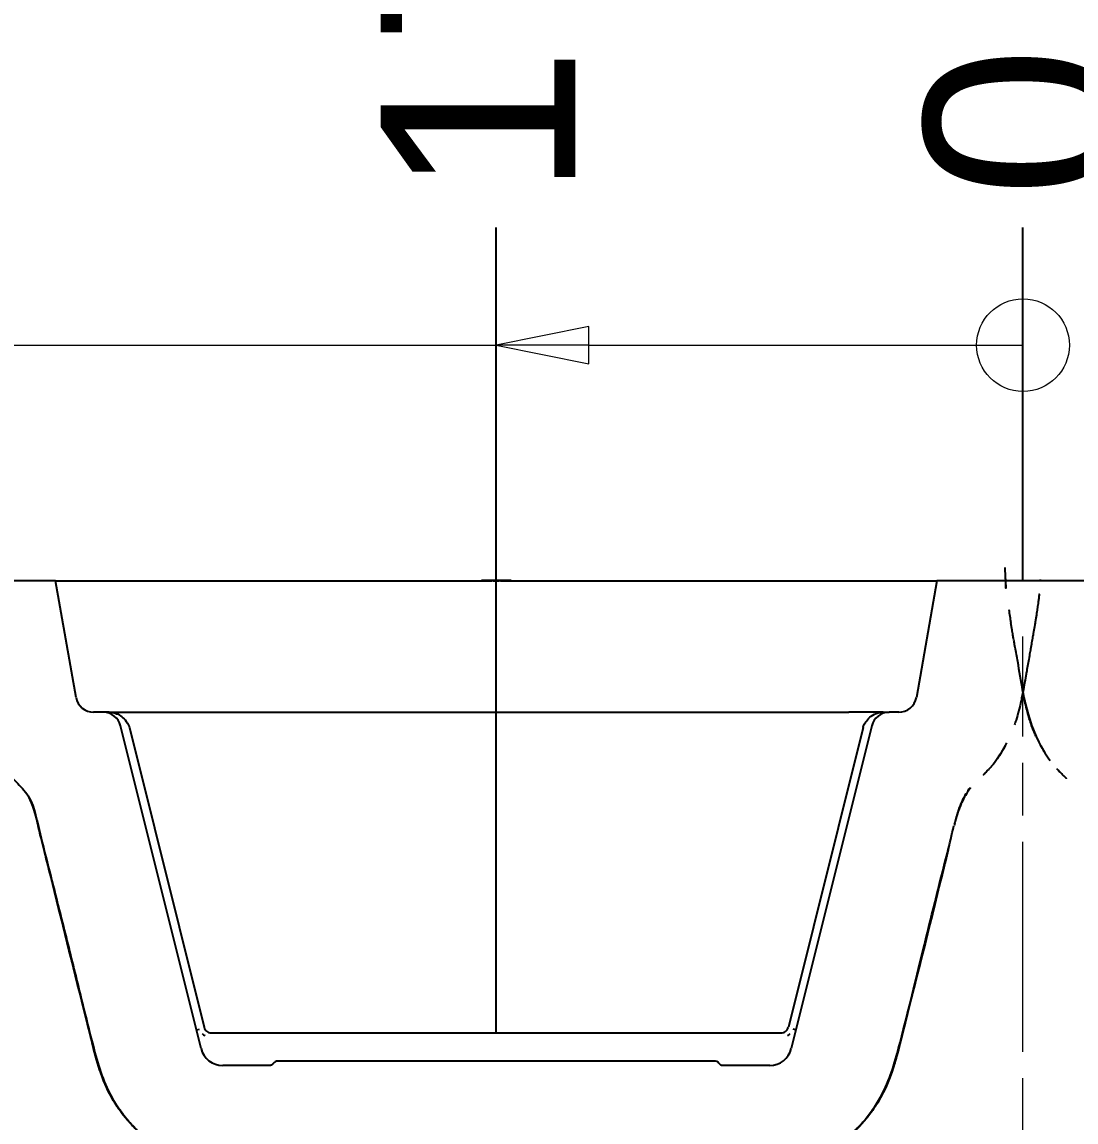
# Model space of a CAD drawing. Header units: millimetres. Extents: x 0 to 1486, y 0 to 1051.
# Drawn here: x 611.41 to 646.92, y 521.09 to 558.15 of the extents above; entities that cross this region are included whole.
import ezdxf

# ---------------------------------------------------------------- set-up
doc = ezdxf.new("R2010")
doc.units = ezdxf.units.MM
doc.header["$LTSCALE"] = 1.25
doc.linetypes.add('CHAIN', pattern=[0.3543, 0.2362, -0.0295, 0.0591, -0.0295])
for name, color, linetype, lineweight, true_color in [('Bemaßungen(DIN)', 7, 'Continuous', 5, 0x262659), ('Mittellinie(DIN)', 7, 'CHAIN', 15, 0x262659), ('Schraffur', 7, 'Continuous', 9, 0x1e1e47), ('Sichtbare Kanten(DIN)', 7, 'Continuous', 25, 0x262659)]:
    doc.layers.add(name, color=color, linetype=linetype, lineweight=lineweight, true_color=true_color)
doc.styles.add('Aktuell-DINGroßer Text', font='arial.ttf')
doc.dimstyles.new('STANDARD-DIN', dxfattribs={"dimscale": 1.25, "dimtxt": 5.25, "dimasz": 2.5, "dimexe": 3.175, "dimexo": 0, "dimgap": 0.8, "dimtad": 1, "dimrnd": 1e-08, "dimtxsty": 'Aktuell-DINGroßer Text', "dimcen": 0.09, "dimdle": 10, "dimclrd": 256, "dimclre": 256, "dimclrt": 256, "dimazin": 2, "dimtfac": 0.666667, "dimtmove": 0, "dimatfit": 3, "dimfxl": 1, "dimtolj": 1, "dimlwd": 25, "dimlwe": 25, "dimarcsym": 0})

# ---------------------------------------------------------------- blocks, each defined once
blk = doc.blocks.new('*D116')
at = {"layer": 'Bemaßungen(DIN)', "color": 250, "linetype": 'Continuous', "lineweight": 25, "true_color": 0x3f3f3f, "transparency": 16777216}
blk.add_line((645.138, 539.324), (645.138, 551.23), dxfattribs=at)
at = {"layer": 'Defpoints', "color": 0, "linetype": 'Continuous', "transparency": 16777216}
for p in [(645.138, 551.23), (645.138, 539.324), (645.138, 539.324)]:
    blk.add_point(p, dxfattribs=at)
at = {"layer": 'Bemaßungen(DIN)', "color": 179, "linetype": 'Continuous', "lineweight": 25, "true_color": 0x262659, "transparency": 16777216, "insert": (645.138, 552.23), "char_height": 6.5625, "attachment_point": 4, "rotation": 90, "style": 'Aktuell-DINGroßer Text'}
blk.add_mtext('\\A1;0', dxfattribs=at)
blk = doc.blocks.new('*D117')
at = {"layer": 'Bemaßungen(DIN)', "color": 250, "linetype": 'Continuous', "lineweight": 25, "true_color": 0x3f3f3f, "transparency": 16777216}
blk.add_line((627.388, 524.094), (627.388, 551.23), dxfattribs=at)
at = {"layer": 'Defpoints', "color": 0, "linetype": 'Continuous', "transparency": 16777216}
for p in [(627.388, 551.23), (645.138, 539.324), (627.388, 524.094)]:
    blk.add_point(p, dxfattribs=at)
at = {"layer": 'Bemaßungen(DIN)', "color": 179, "linetype": 'Continuous', "lineweight": 25, "true_color": 0x262659, "transparency": 16777216, "insert": (627.388, 552.23), "char_height": 6.5625, "attachment_point": 4, "rotation": 90, "style": 'Aktuell-DINGroßer Text'}
blk.add_mtext('\\A1;17,75', dxfattribs=at)
blk = doc.blocks.new('*D118')
at = {"layer": 'Bemaßungen(DIN)', "color": 250, "linetype": 'Continuous', "lineweight": 25, "true_color": 0x3f3f3f, "transparency": 16777216}
blk.add_line((593.888, 524.094), (593.888, 551.23), dxfattribs=at)
at = {"layer": 'Defpoints', "color": 0, "linetype": 'Continuous', "transparency": 16777216}
for p in [(593.888, 551.23), (645.138, 539.324), (593.888, 524.094)]:
    blk.add_point(p, dxfattribs=at)
at = {"layer": 'Bemaßungen(DIN)', "color": 179, "linetype": 'Continuous', "lineweight": 25, "true_color": 0x262659, "transparency": 16777216, "insert": (593.888, 552.23), "char_height": 6.5625, "attachment_point": 4, "rotation": 90, "style": 'Aktuell-DINGroßer Text'}
blk.add_mtext('\\A1;51,25', dxfattribs=at)
blk = doc.blocks.new('*D119')
at = {"layer": 'Bemaßungen(DIN)', "color": 250, "linetype": 'Continuous', "lineweight": 25, "true_color": 0x3f3f3f, "transparency": 16777216}
blk.add_line((560.388, 524.094), (560.388, 551.23), dxfattribs=at)
at = {"layer": 'Defpoints', "color": 0, "linetype": 'Continuous', "transparency": 16777216}
for p in [(560.388, 551.23), (645.138, 539.324), (560.388, 524.094)]:
    blk.add_point(p, dxfattribs=at)
at = {"layer": 'Bemaßungen(DIN)', "color": 179, "linetype": 'Continuous', "lineweight": 25, "true_color": 0x262659, "transparency": 16777216, "insert": (560.388, 552.23), "char_height": 6.5625, "attachment_point": 4, "rotation": 90, "style": 'Aktuell-DINGroßer Text'}
blk.add_mtext('\\A1;84,75', dxfattribs=at)
blk = doc.blocks.new('*D120')
at = {"layer": 'Bemaßungen(DIN)', "color": 250, "linetype": 'Continuous', "lineweight": 25, "true_color": 0x3f3f3f, "transparency": 16777216}
blk.add_line((526.888, 524.094), (526.888, 551.23), dxfattribs=at)
at = {"layer": 'Defpoints', "color": 0, "linetype": 'Continuous', "transparency": 16777216}
for p in [(526.888, 551.23), (645.138, 539.324), (526.888, 524.094)]:
    blk.add_point(p, dxfattribs=at)
at = {"layer": 'Bemaßungen(DIN)', "color": 179, "linetype": 'Continuous', "lineweight": 25, "true_color": 0x262659, "transparency": 16777216, "insert": (526.888, 552.23), "char_height": 6.5625, "attachment_point": 4, "rotation": 90, "style": 'Aktuell-DINGroßer Text'}
blk.add_mtext('\\A1;118,25', dxfattribs=at)
blk = doc.blocks.new('*D121')
at = {"layer": 'Bemaßungen(DIN)', "color": 250, "linetype": 'Continuous', "lineweight": 25, "true_color": 0x3f3f3f, "transparency": 16777216}
blk.add_line((491.388, 524.094), (491.388, 551.23), dxfattribs=at)
at = {"layer": 'Defpoints', "color": 0, "linetype": 'Continuous', "transparency": 16777216}
for p in [(491.388, 551.23), (645.138, 539.324), (491.388, 524.094)]:
    blk.add_point(p, dxfattribs=at)
at = {"layer": 'Bemaßungen(DIN)', "color": 179, "linetype": 'Continuous', "lineweight": 25, "true_color": 0x262659, "transparency": 16777216, "insert": (491.388, 552.23), "char_height": 6.5625, "attachment_point": 4, "rotation": 90, "style": 'Aktuell-DINGroßer Text'}
blk.add_mtext('\\A1;153,75', dxfattribs=at)
blk = doc.blocks.new('*D122')
at = {"layer": 'Bemaßungen(DIN)', "color": 250, "linetype": 'Continuous', "lineweight": 25, "true_color": 0x3f3f3f, "transparency": 16777216}
blk.add_line((457.888, 524.094), (457.888, 551.23), dxfattribs=at)
at = {"layer": 'Defpoints', "color": 0, "linetype": 'Continuous', "transparency": 16777216}
for p in [(457.888, 551.23), (645.138, 539.324), (457.888, 524.094)]:
    blk.add_point(p, dxfattribs=at)
at = {"layer": 'Bemaßungen(DIN)', "color": 179, "linetype": 'Continuous', "lineweight": 25, "true_color": 0x262659, "transparency": 16777216, "insert": (457.888, 552.23), "char_height": 6.5625, "attachment_point": 4, "rotation": 90, "style": 'Aktuell-DINGroßer Text'}
blk.add_mtext('\\A1;187,25', dxfattribs=at)
blk = doc.blocks.new('*D123')
at = {"layer": 'Bemaßungen(DIN)', "color": 250, "linetype": 'Continuous', "lineweight": 25, "true_color": 0x3f3f3f, "transparency": 16777216}
blk.add_line((424.388, 524.094), (424.388, 551.23), dxfattribs=at)
at = {"layer": 'Defpoints', "color": 0, "linetype": 'Continuous', "transparency": 16777216}
for p in [(424.388, 551.23), (645.138, 539.324), (424.388, 524.094)]:
    blk.add_point(p, dxfattribs=at)
at = {"layer": 'Bemaßungen(DIN)', "color": 179, "linetype": 'Continuous', "lineweight": 25, "true_color": 0x262659, "transparency": 16777216, "insert": (424.388, 552.23), "char_height": 6.5625, "attachment_point": 4, "rotation": 90, "style": 'Aktuell-DINGroßer Text'}
blk.add_mtext('\\A1;220,75', dxfattribs=at)
blk = doc.blocks.new('*D124')
at = {"layer": 'Bemaßungen(DIN)', "color": 250, "linetype": 'Continuous', "lineweight": 25, "true_color": 0x3f3f3f, "transparency": 16777216}
blk.add_line((390.888, 524.094), (390.888, 551.23), dxfattribs=at)
at = {"layer": 'Defpoints', "color": 0, "linetype": 'Continuous', "transparency": 16777216}
for p in [(390.888, 551.23), (645.138, 539.324), (390.888, 524.094)]:
    blk.add_point(p, dxfattribs=at)
at = {"layer": 'Bemaßungen(DIN)', "color": 179, "linetype": 'Continuous', "lineweight": 25, "true_color": 0x262659, "transparency": 16777216, "insert": (390.888, 552.23), "char_height": 6.5625, "attachment_point": 4, "rotation": 90, "style": 'Aktuell-DINGroßer Text'}
blk.add_mtext('\\A1;254,25', dxfattribs=at)
blk = doc.blocks.new('*D125')
at = {"layer": 'Bemaßungen(DIN)', "color": 250, "linetype": 'Continuous', "lineweight": 25, "true_color": 0x3f3f3f, "transparency": 16777216}
blk.add_line((355.388, 523.144), (355.388, 551.23), dxfattribs=at)
at = {"layer": 'Defpoints', "color": 0, "linetype": 'Continuous', "transparency": 16777216}
for p in [(355.388, 551.23), (645.138, 539.324), (355.388, 523.144)]:
    blk.add_point(p, dxfattribs=at)
at = {"layer": 'Bemaßungen(DIN)', "color": 179, "linetype": 'Continuous', "lineweight": 25, "true_color": 0x262659, "transparency": 16777216, "insert": (355.388, 552.23), "char_height": 6.5625, "attachment_point": 4, "rotation": 90, "style": 'Aktuell-DINGroßer Text'}
blk.add_mtext('\\A1;289,75', dxfattribs=at)
blk = doc.blocks.new('*D126')
at = {"layer": 'Bemaßungen(DIN)', "color": 250, "linetype": 'Continuous', "lineweight": 25, "true_color": 0x3f3f3f, "transparency": 16777216}
blk.add_line((321.888, 524.094), (321.888, 551.23), dxfattribs=at)
at = {"layer": 'Defpoints', "color": 0, "linetype": 'Continuous', "transparency": 16777216}
for p in [(321.888, 551.23), (645.138, 539.324), (321.888, 524.094)]:
    blk.add_point(p, dxfattribs=at)
at = {"layer": 'Bemaßungen(DIN)', "color": 179, "linetype": 'Continuous', "lineweight": 25, "true_color": 0x262659, "transparency": 16777216, "insert": (321.888, 552.23), "char_height": 6.5625, "attachment_point": 4, "rotation": 90, "style": 'Aktuell-DINGroßer Text'}
blk.add_mtext('\\A1;323,25', dxfattribs=at)
blk = doc.blocks.new('*D127')
at = {"layer": 'Bemaßungen(DIN)', "color": 250, "linetype": 'Continuous', "lineweight": 25, "true_color": 0x3f3f3f, "transparency": 16777216}
blk.add_line((288.388, 524.094), (288.388, 551.23), dxfattribs=at)
at = {"layer": 'Defpoints', "color": 0, "linetype": 'Continuous', "transparency": 16777216}
for p in [(288.388, 551.23), (645.138, 539.324), (288.388, 524.094)]:
    blk.add_point(p, dxfattribs=at)
at = {"layer": 'Bemaßungen(DIN)', "color": 179, "linetype": 'Continuous', "lineweight": 25, "true_color": 0x262659, "transparency": 16777216, "insert": (288.388, 552.23), "char_height": 6.5625, "attachment_point": 4, "rotation": 90, "style": 'Aktuell-DINGroßer Text'}
blk.add_mtext('\\A1;356,75', dxfattribs=at)
blk = doc.blocks.new('*D128')
at = {"layer": 'Bemaßungen(DIN)', "color": 250, "linetype": 'Continuous', "lineweight": 25, "true_color": 0x3f3f3f, "transparency": 16777216}
blk.add_line((254.888, 524.094), (254.888, 551.23), dxfattribs=at)
at = {"layer": 'Defpoints', "color": 0, "linetype": 'Continuous', "transparency": 16777216}
for p in [(254.888, 551.23), (645.138, 539.324), (254.888, 524.094)]:
    blk.add_point(p, dxfattribs=at)
at = {"layer": 'Bemaßungen(DIN)', "color": 179, "linetype": 'Continuous', "lineweight": 25, "true_color": 0x262659, "transparency": 16777216, "insert": (254.888, 552.23), "char_height": 6.5625, "attachment_point": 4, "rotation": 90, "style": 'Aktuell-DINGroßer Text'}
blk.add_mtext('\\A1;390,25', dxfattribs=at)
blk = doc.blocks.new('2DTransSymbol3')
at = {"layer": 'Bemaßungen(DIN)'}
for p, q in [((504.411, 438.309), (501.911, 437.809)), ((504.411, 437.309), (504.411, 438.309)), ((477.611, 437.809), (501.911, 437.809)), ((504.411, 437.809), (501.911, 437.809)), ((501.911, 437.809), (504.411, 437.309)), ((504.411, 437.809), (513.611, 437.809)), ((513.611, 437.809), (516.111, 437.809))]:
    blk.add_line(p, q, dxfattribs=at)
at = {"layer": 'Bemaßungen(DIN)', "flags": 128}
blk.add_lwpolyline([(504.411, 438.309), (501.911, 437.809), (504.411, 437.309), (504.411, 438.309)], dxfattribs=at)
at = {"layer": 'Bemaßungen(DIN)'}
blk.add_circle((516.111, 437.809), 1.25, dxfattribs=at)
blk.add_solid([(504.411, 438.309), (501.911, 437.809), (504.411, 437.309), (504.411, 438.309)], dxfattribs=at)
blk = doc.blocks.new('*D132')
at = {"layer": 'Bemaßungen(DIN)', "color": 250, "linetype": 'Continuous', "lineweight": 25, "true_color": 0x3f3f3f, "transparency": 16777216}
for p, q in [((577.138, 539.324), (577.138, 593.293)), ((713.138, 539.324), (713.138, 593.293)), ((580.263, 589.324), (710.013, 589.324))]:
    blk.add_line(p, q, dxfattribs=at)
at = {"layer": 'Bemaßungen(DIN)', "color": 250, "linetype": 'Continuous', "true_color": 0x3f3f3f, "transparency": 16777216}
for points in [[(580.263, 589.845), (580.263, 588.803), (577.138, 589.324)], [(710.013, 589.845), (710.013, 588.803), (713.138, 589.324)]]:
    blk.add_solid(points, dxfattribs=at)
at = {"layer": 'Defpoints', "color": 0, "linetype": 'Continuous', "transparency": 16777216}
for p in [(713.138, 589.324), (577.138, 539.324), (713.138, 539.324)]:
    blk.add_point(p, dxfattribs=at)
at = {"layer": 'Bemaßungen(DIN)', "color": 179, "linetype": 'Continuous', "lineweight": 25, "true_color": 0x262659, "transparency": 16777216, "insert": (638.2, 597.03), "char_height": 6.5625, "attachment_point": 1, "style": 'Aktuell-DINGroßer Text'}
blk.add_mtext('\\A1;136', dxfattribs=at)

msp = doc.modelspace()

# ---------------------------------------------------------------- hatches: boundary and pattern name
at = {"layer": 'Schraffur'}
h = msp.add_hatch(dxfattribs=at)
h.set_pattern_fill('ANSI31', color=256, scale=31.75, style=0)
h.set_pattern_definition([(45, (0, 0), (-2.80633, 2.80633), [])])
h.paths.add_polyline_path([(627.288, 539.329), (627.288, 539.324), (627.488, 539.324), (627.488, 539.329)])

# ---------------------------------------------------------------- linework, layer by layer
at = {"layer": 'Mittellinie(DIN)', "ltscale": 23.990969}
msp.add_line((645.138, 502.199), (645.138, 537.449), dxfattribs=at)
at = {"layer": 'Sichtbare Kanten(DIN)'}
for p, q in [((612.538, 539.324), (608.738, 539.324)), ((612.538, 539.324), (613.326, 539.324)), ((613.232, 535.39), (612.538, 539.324)), ((613.326, 539.324), (627.238, 539.324)), ((627.888, 539.334), (626.888, 539.334)), ((626.888, 539.324), (626.888, 539.334)), ((627.238, 539.329), (627.288, 539.329)), ((627.238, 539.324), (627.238, 539.329)), ((627.288, 539.324), (627.238, 539.324)), ((627.288, 539.329), (627.288, 539.324)), ((627.488, 539.329), (627.288, 539.329)), ((627.288, 539.324), (627.488, 539.324)), ((627.488, 539.329), (627.538, 539.329)), ((627.488, 539.324), (627.488, 539.329)), ((627.538, 539.324), (627.488, 539.324)), ((627.538, 539.324), (627.538, 539.329)), ((627.538, 539.324), (641.45, 539.324)), ((627.888, 539.324), (627.888, 539.334)), ((641.45, 539.324), (642.238, 539.324)), ((642.238, 539.324), (641.545, 535.39)), ((648.038, 539.324), (642.238, 539.324)), ((645.084, 535.324), (645.192, 535.324)), ((614.151, 534.894), (613.823, 534.894)), ((614.348, 534.894), (614.151, 534.894)), ((614.348, 534.894), (615.509, 534.894)), ((614.348, 534.894), (614.348, 534.894)), ((615.509, 534.894), (639.267, 534.894)), ((640.429, 534.894), (639.267, 534.894)), ((640.429, 534.894), (640.428, 534.894)), ((640.429, 534.894), (640.626, 534.894)), ((640.954, 534.894), (640.626, 534.894)), ((617.445, 523.562), (614.733, 534.439)), ((615.028, 534.379), (617.545, 524.283)), ((639.749, 534.379), (637.232, 524.283)), ((640.044, 534.439), (637.332, 523.562)), ((617.287, 524.194), (617.387, 524.219)), ((617.787, 524.094), (636.989, 524.094)), ((637.489, 524.194), (637.389, 524.219)), ((619.768, 522.994), (618.172, 522.994)), ((634.741, 523.144), (620.036, 523.144)), ((636.604, 522.994), (635.009, 522.994))]:
    msp.add_line(p, q, dxfattribs=at)
for centre, radius, start, end in [((613.823, 535.494), 0.6, 190, 270), ((640.954, 535.494), 0.6, 270, 350), ((614.151, 534.294), 0.6, 14, 90), ((640.626, 534.294), 0.6, 90, 166), ((618.172, 523.744), 0.75, 194, 270), ((636.604, 523.744), 0.75, 270, 346)]:
    msp.add_arc(centre, radius, start, end, dxfattribs=at)
for centre, major_axis, start_param, end_param in [((617.577, 524.226), (-0.103, 0.228), 1.992369, 2.529584), ((637.199, 524.226), (0.103, 0.228), 3.753602, 4.290815)]:
    msp.add_ellipse(centre, major_axis=major_axis, ratio=0.641959, start_param=start_param, end_param=end_param, dxfattribs=at)
for points, knots in [([(644.553, 539.324), (644.541, 539.436), (644.546, 539.329), (644.562, 539.078), (644.575, 538.934), (644.551, 539.433), (644.548, 539.504), (644.544, 539.61), (644.542, 539.648), (644.54, 539.706), (644.539, 539.725), (644.538, 539.75), (644.538, 539.755), (644.538, 539.762), (644.538, 539.764), (644.538, 539.768), (644.538, 539.769), (644.538, 539.771), (644.538, 539.771), (644.538, 539.772), (644.538, 539.772), (644.538, 539.773), (644.538, 539.773), (644.538, 539.773), (644.538, 539.773), (644.538, 539.773)], [11.2546466, 11.2546466, 11.2546466, 11.2546466, 11.3461543, 11.3461543, 11.4711467, 11.4711467, 11.4960779, 11.4960779, 11.5078942, 11.5078942, 11.5137223, 11.5137223, 11.5151743, 11.5151743, 11.5159004, 11.5159004, 11.5162634, 11.5162634, 11.5164449, 11.5164449, 11.5164902, 11.5164902, 11.5165129, 11.5165129, 11.5165243, 11.5165243, 11.5165243, 11.5165243]), ([(645.722, 539.37), (645.722, 539.37), (645.722, 539.37), (645.722, 539.369), (645.722, 539.368), (645.722, 539.366), (645.721, 539.364), (645.721, 539.359), (645.721, 539.356), (645.72, 539.346), (645.72, 539.339), (645.72, 539.33), (645.719, 539.327), (645.719, 539.324)], [0, 0, 0, 0, 0.00006756, 0.00006756, 0.000337804, 0.000337804, 0.00087831, 0.00087831, 0.001959497, 0.001959497, 0.004123614, 0.004123614, 0.005011453, 0.005011453, 0.005011453, 0.005011453]), ([(645.683, 538.877), (645.683, 538.877), (645.683, 538.877), (645.683, 538.877), (645.683, 538.877), (645.683, 538.875), (645.683, 538.874), (645.68, 538.852), (645.678, 538.831), (645.673, 538.783), (645.67, 538.756), (645.662, 538.685), (645.656, 538.64), (645.643, 538.535), (645.635, 538.47), (645.622, 538.381), (645.618, 538.354), (645.609, 538.293), (645.604, 538.259), (645.592, 538.185), (645.586, 538.144), (645.576, 538.086), (645.573, 538.066), (645.567, 538.028), (645.564, 538.01), (645.558, 537.977), (645.556, 537.962), (645.55, 537.925), (645.547, 537.909), (645.538, 537.859), (645.537, 537.849), (645.534, 537.832), (645.533, 537.828), (645.531, 537.817), (645.529, 537.806), (645.522, 537.766), (645.521, 537.756), (645.517, 537.737), (645.516, 537.73), (645.514, 537.714), (645.512, 537.705), (645.51, 537.691), (645.509, 537.686), (645.506, 537.672), (645.505, 537.662), (645.499, 537.632), (645.496, 537.614), (645.482, 537.529), (645.473, 537.478), (645.453, 537.362), (645.442, 537.299), (645.419, 537.168), (645.407, 537.101), (645.384, 536.97), (645.374, 536.913), (645.35, 536.775), (645.336, 536.694), (645.294, 536.457), (645.269, 536.313), (645.23, 536.086), (645.214, 535.998), (645.2, 535.917)], [0, 0, 0, 0, 0.0000459, 0.0000459, 0.0002295, 0.0002295, 0.0007412, 0.0007412, 0.0116585, 0.0116585, 0.0262134, 0.0262134, 0.0499714, 0.0499714, 0.0734858, 0.0734858, 0.0847439, 0.0847439, 0.096642, 0.096642, 0.1086238, 0.1086238, 0.1145438, 0.1145438, 0.1204911, 0.1204911, 0.1264353, 0.1264353, 0.1380213, 0.1380213, 0.1733815, 0.1733815, 0.1968841, 0.1968841, 0.2209531, 0.2209531, 0.2268965, 0.2268965, 0.2298599, 0.2298599, 0.2328523, 0.2328523, 0.2343287, 0.2343287, 0.2373071, 0.2373071, 0.2436815, 0.2436815, 0.2703335, 0.2703335, 0.3057335, 0.3057335, 0.3393159, 0.3393159, 0.3630396, 0.3630396, 0.3895205, 0.3895205, 0.4479801, 0.4479801, 0.4944644, 0.4944644, 0.4944644, 0.4944644]), ([(644.826, 537.346), (644.825, 537.35), (644.825, 537.353), (644.82, 537.381), (644.816, 537.404), (644.809, 537.448), (644.805, 537.468), (644.795, 537.524), (644.79, 537.557), (644.776, 537.64), (644.769, 537.678), (644.761, 537.73), (644.759, 537.742), (644.755, 537.764), (644.754, 537.772), (644.75, 537.793), (644.748, 537.805), (644.743, 537.835), (644.742, 537.841), (644.739, 537.857), (644.738, 537.866), (644.734, 537.887), (644.732, 537.899), (644.73, 537.912), (644.73, 537.912), (644.73, 537.912)], [9.1649636, 9.1649636, 9.1649636, 9.1649636, 9.1660299, 9.1660299, 9.1733187, 9.1733187, 9.1805284, 9.1805284, 9.1950186, 9.1950186, 9.2241662, 9.2241662, 9.2528994, 9.2528994, 9.2676678, 9.2676678, 9.2820579, 9.2820579, 9.2856518, 9.2856518, 9.2892769, 9.2892769, 9.2929301, 9.2929301, 9.292986, 9.292986, 9.292986, 9.292986]), ([(645.191, 535.324), (645.186, 535.346), (645.182, 535.368), (645.158, 535.483), (645.142, 535.566), (645.078, 535.914), (645.017, 536.283), (644.929, 536.773), (644.903, 536.915), (644.866, 537.12), (644.86, 537.155), (644.849, 537.216), (644.846, 537.234), (644.839, 537.275), (644.835, 537.298), (644.83, 537.323), (644.83, 537.324), (644.83, 537.326)], [8.7612229, 8.7612229, 8.7612229, 8.7612229, 8.7745616, 8.7745616, 8.8369683, 8.8369683, 9.0249542, 9.0249542, 9.1287187, 9.1287187, 9.1479513, 9.1479513, 9.1551478, 9.1551478, 9.1624306, 9.1624306, 9.1629067, 9.1629067, 9.1629067, 9.1629067]), ([(645.26, 536.261), (645.246, 536.176), (645.229, 536.081), (645.185, 535.834), (645.159, 535.693), (645.135, 535.573)], [0.9164698, 0.9164698, 0.9164698, 0.9164698, 0.9657795, 0.9657795, 1.0430514, 1.0430514, 1.0430514, 1.0430514]), ([(645.137, 535.582), (645.132, 535.56), (645.128, 535.538), (645.111, 535.454), (645.098, 535.39), (645.083, 535.324)], [0.56304416, 0.56304416, 0.56304416, 0.56304416, 0.57687974, 0.57687974, 0.61487315, 0.61487315, 0.61487315, 0.61487315]), ([(645.069, 535.243), (644.995, 534.906), (644.895, 534.6), (644.865, 534.513), (644.856, 534.486), (644.849, 534.466)], [0, 0, 0, 0, 0.3044318, 0.3044318, 0.5487566, 0.5487566, 0.5487566, 0.5487566]), ([(645.086, 535.324), (645.086, 535.324), (645.084, 535.315), (645.078, 535.284), (645.074, 535.266), (645.069, 535.243)], [0, 0, 0, 0, 0.02820622, 0.02820622, 0.04946421, 0.04946421, 0.04946421, 0.04946421]), ([(645.321, 534.786), (645.309, 534.825), (645.299, 534.862), (645.255, 535.024), (645.232, 535.126), (645.206, 535.245), (645.199, 535.278), (645.192, 535.316), (645.19, 535.324), (645.19, 535.324)], [0.1082459, 0.1082459, 0.1082459, 0.1082459, 0.1240155, 0.1240155, 0.1790898, 0.1790898, 0.2136669, 0.2136669, 0.2410018, 0.2410018, 0.2410018, 0.2410018]), ([(645.192, 535.324), (645.276, 534.924), (645.41, 534.399), (645.737, 533.759), (645.802, 533.645), (645.868, 533.541)], [-7.20218479, -7.20218479, -7.20218479, -7.20218479, -7.15432415, -7.15432415, -7.14279486, -7.14279486, -7.14279486, -7.14279486]), ([(614.348, 534.894), (614.417, 534.894), (614.486, 534.884), (614.616, 534.843), (614.677, 534.813), (614.789, 534.735), (614.84, 534.687), (614.939, 534.57), (614.987, 534.498), (615.02, 534.406), (615.024, 534.393), (615.028, 534.379)], [0, 0, 0, 0, 0.0206505, 0.0206505, 0.04066916, 0.04066916, 0.06156667, 0.06156667, 0.08663742, 0.08663742, 0.09083953, 0.09083953, 0.09083953, 0.09083953]), ([(639.749, 534.379), (639.757, 534.414), (639.771, 534.447), (639.808, 534.52), (639.833, 534.558), (639.907, 534.658), (639.964, 534.715), (640.095, 534.812), (640.173, 534.851), (640.311, 534.887), (640.37, 534.894), (640.428, 534.894)], [0.00000111, 0.00000111, 0.00000111, 0.00000111, 0.01070815, 0.01070815, 0.02441214, 0.02441214, 0.04800203, 0.04800203, 0.07335574, 0.07335574, 0.09085667, 0.09085667, 0.09085667, 0.09085667]), ([(645.28, 534.95), (645.28, 534.95), (645.269, 534.99), (645.264, 535.008), (645.264, 535.009), (645.264, 535.009)], [0.21473156, 0.21473156, 0.21473156, 0.21473156, 0.30226354, 0.30226354, 0.30968003, 0.30968003, 0.30968003, 0.30968003]), ([(645.416, 534.492), (645.416, 534.492), (645.416, 534.492), (645.412, 534.503), (645.413, 534.5), (645.393, 534.56), (645.367, 534.63), (645.321, 534.786)], [0.7907871, 0.7907871, 0.7907871, 0.7907871, 0.7921541, 0.7921541, 0.9250236, 0.9250236, 1.0599395, 1.0599395, 1.0599395, 1.0599395]), ([(645.576, 534.084), (645.553, 534.135), (645.531, 534.186), (645.475, 534.321), (645.437, 534.421), (645.398, 534.538)], [4.96051852, 4.96051852, 4.96051852, 4.96051852, 4.99109633, 4.99109633, 5.04322344, 5.04322344, 5.04322344, 5.04322344]), ([(644.346, 533.427), (644.369, 533.462), (644.392, 533.499), (644.48, 533.645), (644.539, 533.754), (644.591, 533.86)], [5.9789341, 5.9789341, 5.9789341, 5.9789341, 6.0223085, 6.0223085, 6.141861, 6.141861, 6.141861, 6.141861]), ([(644.473, 533.648), (644.473, 533.648), (644.473, 533.648), (644.473, 533.648), (644.473, 533.648), (644.473, 533.647), (644.473, 533.647), (644.473, 533.647), (644.473, 533.647), (644.472, 533.646), (644.472, 533.645), (644.468, 533.64), (644.466, 533.636), (644.464, 533.633), (644.464, 533.632), (644.463, 533.631)], [0, 0, 0, 0, 0.00007376, 0.00007376, 0.00022128, 0.00022128, 0.00051632, 0.00051632, 0.00115593, 0.00115593, 0.00797847, 0.00797847, 0.04436678, 0.04436678, 0.05948259, 0.05948259, 0.05948259, 0.05948259]), ([(645.876, 533.532), (645.874, 533.534), (645.873, 533.535), (645.871, 533.539), (645.87, 533.54), (645.869, 533.541), (645.869, 533.542), (645.869, 533.542), (645.869, 533.542), (645.869, 533.542), (645.869, 533.542), (645.869, 533.542), (645.869, 533.542), (645.869, 533.542), (645.869, 533.542), (645.869, 533.542)], [1.09272426, 1.09272426, 1.09272426, 1.09272426, 1.12228543, 1.12228543, 1.15494966, 1.15494966, 1.16107417, 1.16107417, 1.16558183, 1.16558183, 1.16614529, 1.16614529, 1.16628616, 1.16628616, 1.16635659, 1.16635659, 1.16635659, 1.16635659]), ([(610.641, 533.164), (610.869, 532.882), (611.074, 532.694), (611.411, 532.346), (611.549, 532.19), (611.853, 531.672), (611.879, 531.335), (612.312, 529.645), (612.525, 528.782), (612.906, 527.284), (613.061, 526.647), (613.435, 525.146), (613.638, 524.279), (614.034, 522.801), (614.22, 522.279), (614.822, 521.278), (615.237, 520.807), (616.1, 520.161), (616.583, 519.874), (618.503, 519.325), (619.76, 519.552), (620.947, 519.637), (621.166, 519.638), (623.104, 519.637)], [-52.135973, -52.135973, -52.135973, -52.135973, -48.62586, -48.62586, -45.925685, -45.925685, -40.729138, -40.729138, -35.315617, -35.315617, -31.326044, -31.326044, -25.905995, -25.905995, -22.014143, -22.014143, -18.061423, -18.061423, -15.314868, -15.314868, -9.347901, -9.347901, -7.379525, -7.379525, -7.379525, -7.379525]), ([(644.087, 533.088), (644.07, 533.068), (644.035, 533.028), (643.984, 532.971), (643.969, 532.956), (643.869, 532.851), (643.85, 532.832), (643.826, 532.808), (643.82, 532.802), (643.815, 532.797), (643.814, 532.796), (643.81, 532.792), (643.809, 532.791), (643.807, 532.788), (643.805, 532.787), (643.804, 532.786), (643.804, 532.786), (643.804, 532.785), (643.804, 532.785), (643.804, 532.785), (643.804, 532.785), (643.804, 532.785), (643.804, 532.785), (643.804, 532.785), (643.804, 532.785), (643.804, 532.785)], [0, 0, 0, 0, 0.095162, 0.095162, 0.273817, 0.273817, 0.809889, 0.809889, 0.961217, 0.961217, 1.074714, 1.074714, 1.117275, 1.117275, 1.149196, 1.149196, 1.14957, 1.14957, 1.149644, 1.149644, 1.149681, 1.149681, 1.1497, 1.1497, 1.14971, 1.14971, 1.14971, 1.14971]), ([(646.609, 532.654), (646.609, 532.654), (646.609, 532.654), (646.608, 532.656), (646.602, 532.661), (646.57, 532.693), (646.566, 532.697), (646.53, 532.733), (646.499, 532.764), (646.478, 532.785), (646.474, 532.789), (646.458, 532.805), (646.436, 532.827), (646.402, 532.861), (646.401, 532.863), (646.389, 532.874), (646.381, 532.883), (646.348, 532.916), (646.309, 532.957), (646.281, 532.988)], [0.024106, 0.024106, 0.024106, 0.024106, 0.03547, 0.03547, 0.129369, 0.129369, 0.379747, 0.379747, 0.546672, 0.546672, 0.602312, 0.602312, 0.866369, 0.866369, 0.999966, 0.999966, 1.06561, 1.06561, 1.163831, 1.163831, 1.163831, 1.163831]), ([(643.362, 532.333), (643.362, 532.332), (643.361, 532.331), (643.33, 532.29), (643.297, 532.245), (643.223, 532.133), (643.18, 532.061), (643.111, 531.93), (643.084, 531.874), (643.018, 531.726), (642.98, 531.63), (642.912, 531.43), (642.881, 531.325), (642.851, 531.214), (642.849, 531.207), (642.848, 531.2)], [13.0411016, 13.0411016, 13.0411016, 13.0411016, 13.0416061, 13.0416061, 13.0675484, 13.0675484, 13.0965557, 13.0965557, 13.1157695, 13.1157695, 13.1461002, 13.1461002, 13.1791929, 13.1791929, 13.1813892, 13.1813892, 13.1813892, 13.1813892]), ([(643.363, 532.348), (643.358, 532.343), (643.354, 532.339), (643.325, 532.309), (643.305, 532.288), (643.286, 532.267), (643.281, 532.262), (643.278, 532.258), (643.277, 532.257), (643.277, 532.257)], [0.41224499, 0.41224499, 0.41224499, 0.41224499, 0.41530444, 0.41530444, 0.43414667, 0.43414667, 0.44393044, 0.44393044, 0.44826995, 0.44826995, 0.44826995, 0.44826995]), ([(643.356, 532.336), (643.356, 532.336), (643.347, 532.327), (643.311, 532.283), (643.277, 532.239), (643.277, 532.239)], [0.9083298, 0.9083298, 0.9083298, 0.9083298, 0.9556396, 0.9556396, 1.0261593, 1.0261593, 1.0261593, 1.0261593]), ([(611.965, 531.042), (611.955, 531.084), (611.945, 531.125), (611.857, 531.487), (611.781, 531.779), (611.638, 532.038)], [8.11946753, 8.11946753, 8.11946753, 8.11946753, 8.12085634, 8.12085634, 8.13155096, 8.13155096, 8.13155096, 8.13155096]), ([(611.675, 531.973), (611.675, 531.973), (611.66, 532.001), (611.652, 532.015), (611.649, 532.02), (611.649, 532.02)], [0.5841657, 0.5841657, 0.5841657, 0.5841657, 0.9671871, 0.9671871, 1.0655927, 1.0655927, 1.0655927, 1.0655927]), ([(611.743, 531.826), (611.743, 531.826), (611.743, 531.827), (611.737, 531.84), (611.723, 531.874), (611.692, 531.94), (611.684, 531.955), (611.676, 531.972), (611.674, 531.976), (611.672, 531.979)], [0.2897844, 0.2897844, 0.2897844, 0.2897844, 0.2976946, 0.2976946, 0.3418645, 0.3418645, 0.4055819, 0.4055819, 0.4342417, 0.4342417, 0.4342417, 0.4342417]), ([(643.212, 532.143), (643.164, 532.067), (643.118, 531.983), (642.998, 531.718), (642.934, 531.526), (642.863, 531.26)], [0.9609196, 0.9609196, 0.9609196, 0.9609196, 1.1123262, 1.1123262, 1.3805136, 1.3805136, 1.3805136, 1.3805136]), ([(643.12, 531.997), (643.12, 531.997), (643.12, 531.997), (643.118, 531.992), (643.103, 531.965), (643.096, 531.95), (643.093, 531.944), (643.089, 531.937), (643.089, 531.937), (643.089, 531.937)], [0.0851877, 0.0851877, 0.0851877, 0.0851877, 0.1611092, 0.1611092, 0.5259534, 0.5259534, 0.6475682, 0.6475682, 0.6521746, 0.6521746, 0.6521746, 0.6521746]), ([(631.791, 519.637), (631.821, 519.637), (631.852, 519.637), (633.208, 519.637), (633.61, 519.644), (634.899, 519.574), (635.695, 519.417), (637.419, 519.621), (637.956, 519.777), (638.846, 520.279), (639.348, 520.612), (640.297, 521.728), (640.577, 522.387), (640.919, 523.386), (641.218, 524.642), (642.038, 527.955), (642.309, 529.059), (642.67, 530.462), (642.735, 530.767), (642.81, 531.07)], [-5.644404, -5.644404, -5.644404, -5.644404, -5.627174, -5.627174, -4.914704, -4.914704, -3.516147, -3.516147, -2.665707, -2.665707, -2.147739, -2.147739, -1.559972, -1.559972, -0.91401, -0.91401, -0.591125, -0.591125, -0.502694, -0.502694, -0.502694, -0.502694]), ([(642.868, 531.284), (642.868, 531.284), (642.841, 531.174), (642.827, 531.113), (642.838, 531.161), (642.835, 531.148), (642.817, 531.068), (642.817, 531.068)], [8.4279959, 8.4279959, 8.4279959, 8.4279959, 8.596289, 8.596289, 8.757303, 8.757303, 8.9450365, 8.9450365, 8.9450365, 8.9450365]), ([(642.891, 531.365), (642.891, 531.365), (642.887, 531.351), (642.873, 531.301), (642.869, 531.284), (642.859, 531.245), (642.849, 531.206), (642.842, 531.178)], [7.9683809, 7.9683809, 7.9683809, 7.9683809, 8.0032187, 8.0032187, 8.0695113, 8.0695113, 8.1563174, 8.1563174, 8.1563174, 8.1563174]), ([(612.173, 530.199), (612.157, 530.264), (612.141, 530.325), (612.11, 530.445), (612.095, 530.504), (612.07, 530.607), (612.059, 530.651), (612.041, 530.723), (612.035, 530.746), (612.027, 530.781), (612.025, 530.79), (612.02, 530.809), (612.018, 530.818), (612.014, 530.836), (612.011, 530.845), (612.005, 530.871), (612.002, 530.886), (611.992, 530.928), (611.986, 530.951), (611.978, 530.985), (611.976, 530.996), (611.973, 531.008)], [3.0037364, 3.0037364, 3.0037364, 3.0037364, 3.0275855, 3.0275855, 3.0532896, 3.0532896, 3.0725658, 3.0725658, 3.0809841, 3.0809841, 3.0838336, 3.0838336, 3.0866903, 3.0866903, 3.0895442, 3.0895442, 3.0952922, 3.0952922, 3.1067449, 3.1067449, 3.1135272, 3.1135272, 3.1135272, 3.1135272]), ([(642.654, 530.419), (642.221, 528.645), (641.79, 526.87), (640.831, 523.134), (640.751, 522.517), (639.977, 521.341), (639.581, 520.786), (638.249, 519.889), (637.685, 519.7), (636.617, 519.49), (636.086, 519.483), (633.674, 519.471), (631.053, 519.449), (628.527, 519.536), (627.476, 519.569), (623.104, 519.439), (622.193, 519.468), (618.685, 519.482), (617.915, 519.484), (616.89, 519.786), (616.295, 519.988), (615.156, 520.883), (614.741, 521.364), (614.17, 522.379), (614.004, 522.871), (613.722, 523.956), (613.7, 524.076), (613.117, 526.373), (612.749, 527.871), (612.297, 529.684), (612.219, 530.001), (612.141, 530.319)], [1.622161, 1.622161, 1.622161, 1.622161, 3.101396, 3.101396, 4.745974, 4.745974, 5.167042, 5.167042, 5.510681, 5.510681, 5.895007, 5.895007, 6.524619, 6.524619, 6.957921, 6.957921, 7.633502, 7.633502, 7.846931, 7.846931, 7.919979, 7.919979, 7.975693, 7.975693, 8.023937, 8.023937, 8.050806, 8.050806, 8.100827, 8.100827, 8.111417, 8.111417, 8.111417, 8.111417]), ([(612.195, 530.115), (612.194, 530.118), (612.193, 530.122), (612.186, 530.147), (612.181, 530.168), (612.176, 530.189)], [2.993505824, 2.993505824, 2.993505824, 2.993505824, 2.994776176, 2.994776176, 3.00250049, 3.00250049, 3.00250049, 3.00250049]), ([(615.493, 520.629), (615.476, 520.644), (615.457, 520.66), (615.404, 520.708), (615.387, 520.724), (615.349, 520.758), (615.333, 520.773), (615.293, 520.811), (615.269, 520.834), (615.225, 520.878), (615.208, 520.895), (615.174, 520.93), (615.155, 520.949), (615.117, 520.989), (615.098, 521.01), (615.041, 521.072), (615.005, 521.113), (614.906, 521.23), (614.847, 521.303), (614.703, 521.494), (614.623, 521.61), (614.516, 521.785), (614.49, 521.829), (614.41, 521.97), (614.356, 522.073), (614.26, 522.275), (614.215, 522.377), (614.05, 522.788), (613.952, 523.106), (613.831, 523.557), (613.796, 523.695), (613.732, 523.958), (613.701, 524.086), (613.643, 524.325), (613.612, 524.45), (613.538, 524.743), (613.495, 524.913), (613.353, 525.477), (613.254, 525.871), (613.113, 526.438), (613.071, 526.61), (612.992, 526.93), (612.955, 527.079), (612.895, 527.323), (612.871, 527.417), (612.815, 527.64), (612.784, 527.765), (612.729, 527.981), (612.706, 528.072), (612.665, 528.231), (612.648, 528.298), (612.617, 528.421), (612.603, 528.477), (612.577, 528.582), (612.565, 528.633), (612.531, 528.768), (612.511, 528.849), (612.454, 529.085), (612.418, 529.238), (612.368, 529.439), (612.362, 529.463), (612.353, 529.501), (612.35, 529.515), (612.343, 529.541), (612.34, 529.555), (612.33, 529.594), (612.324, 529.618), (612.308, 529.682), (612.299, 529.718), (612.274, 529.815), (612.261, 529.863), (612.238, 529.952), (612.228, 529.988), (612.215, 530.04), (612.21, 530.056), (612.209, 530.061)], [0, 0, 0, 0, 0.082924, 0.082924, 0.113058, 0.113058, 0.130031, 0.130031, 0.146789, 0.146789, 0.155138, 0.155138, 0.163507, 0.163507, 0.171886, 0.171886, 0.188731, 0.188731, 0.222119, 0.222119, 0.275287, 0.275287, 0.292074, 0.292074, 0.325981, 0.325981, 0.359154, 0.359154, 0.459188, 0.459188, 0.501882, 0.501882, 0.540647, 0.540647, 0.579251, 0.579251, 0.631571, 0.631571, 0.753978, 0.753978, 0.807055, 0.807055, 0.85353, 0.85353, 0.882297, 0.882297, 0.924167, 0.924167, 0.955494, 0.955494, 0.976871, 0.976871, 0.993705, 0.993705, 1.01053, 1.01053, 1.043767, 1.043767, 1.103749, 1.103749, 1.111418, 1.111418, 1.115585, 1.115585, 1.119757, 1.119757, 1.128196, 1.128196, 1.144983, 1.144983, 1.178506, 1.178506, 1.21889, 1.21889, 1.258056, 1.258056, 1.258056, 1.258056]), ([(612.568, 528.619), (612.548, 528.699), (612.528, 528.778), (612.482, 528.968), (612.455, 529.078), (612.41, 529.264), (612.391, 529.339), (612.361, 529.461), (612.35, 529.507), (612.328, 529.598), (612.316, 529.643), (612.298, 529.716), (612.291, 529.744), (612.273, 529.814), (612.263, 529.853), (612.244, 529.927), (612.235, 529.962), (612.225, 530), (612.224, 530.005), (612.222, 530.011)], [6.9732287, 6.9732287, 6.9732287, 6.9732287, 6.9980477, 6.9980477, 7.0340766, 7.0340766, 7.0580805, 7.0580805, 7.0722011, 7.0722011, 7.0861593, 7.0861593, 7.0952738, 7.0952738, 7.110165, 7.110165, 7.1263437, 7.1263437, 7.1290737, 7.1290737, 7.1290737, 7.1290737]), ([(642.617, 530.255), (642.609, 530.224), (642.601, 530.191), (642.573, 530.076), (642.55, 529.985), (642.508, 529.815), (642.487, 529.733), (642.423, 529.478), (642.38, 529.305), (642.251, 528.794), (642.168, 528.459), (642, 527.782), (641.913, 527.434), (641.567, 526.047), (641.305, 525.015), (640.957, 523.575), (640.854, 523.178), (640.587, 522.416), (640.42, 522.047), (640.055, 521.455), (639.874, 521.215), (639.522, 520.836), (639.357, 520.684), (639.151, 520.517), (639.111, 520.486), (639.05, 520.44), (639.027, 520.423), (638.981, 520.389), (638.958, 520.373), (638.922, 520.347), (638.908, 520.337), (638.877, 520.316), (638.863, 520.306), (638.822, 520.279), (638.806, 520.268), (638.761, 520.238), (638.745, 520.228), (638.709, 520.205), (638.7, 520.2), (638.671, 520.182), (638.648, 520.167), (638.602, 520.14), (638.579, 520.126), (638.517, 520.09), (638.477, 520.068), (638.343, 519.995), (638.248, 519.948), (637.902, 519.793), (637.648, 519.709), (637.251, 519.615), (637.111, 519.588), (636.787, 519.538), (636.605, 519.52), (636.332, 519.502), (636.232, 519.497), (636.13, 519.493)], [4.08157, 4.08157, 4.08157, 4.08157, 4.093286, 4.093286, 4.121328, 4.121328, 4.146354, 4.146354, 4.20029, 4.20029, 4.304546, 4.304546, 4.412182, 4.412182, 4.734616, 4.734616, 4.857162, 4.857162, 4.977617, 4.977617, 5.067065, 5.067065, 5.132843, 5.132843, 5.148528, 5.148528, 5.15859, 5.15859, 5.171509, 5.171509, 5.184616, 5.184616, 5.205706, 5.205706, 5.256909, 5.256909, 5.277506, 5.277506, 5.283278, 5.283278, 5.293293, 5.293293, 5.301667, 5.301667, 5.315844, 5.315844, 5.347913, 5.347913, 5.430698, 5.430698, 5.473282, 5.473282, 5.528841, 5.528841, 5.560514, 5.560514, 5.560514, 5.560514]), ([(642.594, 530.166), (642.593, 530.164), (642.593, 530.162), (642.583, 530.122), (642.571, 530.076), (642.55, 529.992), (642.542, 529.959), (642.522, 529.881), (642.51, 529.832), (642.487, 529.744), (642.477, 529.703), (642.452, 529.602), (642.437, 529.541), (642.394, 529.368), (642.366, 529.258), (642.309, 529.026), (642.277, 528.9), (642.246, 528.774)], [1.5704608, 1.5704608, 1.5704608, 1.5704608, 1.571481, 1.571481, 1.5942964, 1.5942964, 1.6062892, 1.6062892, 1.6213371, 1.6213371, 1.6337847, 1.6337847, 1.6529302, 1.6529302, 1.689707, 1.689707, 1.7289509, 1.7289509, 1.7289509, 1.7289509]), ([(615.641, 520.507), (615.518, 520.604), (615.398, 520.708), (615.177, 520.922), (615.075, 521.03), (614.856, 521.286), (614.741, 521.437), (614.403, 521.943), (614.221, 522.331), (613.951, 523.088), (613.848, 523.48), (613.643, 524.315), (613.534, 524.758), (613.33, 525.562), (613.241, 525.919), (612.998, 526.9), (612.841, 527.536), (612.682, 528.167), (612.676, 528.19), (612.67, 528.214)], [6.0852042, 6.0852042, 6.0852042, 6.0852042, 6.1351112, 6.1351112, 6.1792563, 6.1792563, 6.2362062, 6.2362062, 6.3616536, 6.3616536, 6.4812274, 6.4812274, 6.6196706, 6.6196706, 6.7304592, 6.7304592, 6.9237465, 6.9237465, 6.9312045, 6.9312045, 6.9312045, 6.9312045]), ([(642.162, 528.438), (642.154, 528.407), (642.147, 528.377), (642.097, 528.179), (642.056, 528.012), (641.962, 527.639), (641.91, 527.432), (641.76, 526.828), (641.662, 526.43), (641.478, 525.686), (641.389, 525.336), (641.252, 524.799), (641.204, 524.61), (641.098, 524.175), (641.038, 523.918), (640.88, 523.29), (640.771, 522.917), (640.551, 522.358), (640.46, 522.158), (640.237, 521.743), (640.102, 521.531), (639.951, 521.332)], [1.7638097, 1.7638097, 1.7638097, 1.7638097, 1.7734022, 1.7734022, 1.8267571, 1.8267571, 1.8905092, 1.8905092, 2.0134243, 2.0134243, 2.1214921, 2.1214921, 2.1800104, 2.1800104, 2.2581031, 2.2581031, 2.3744723, 2.3744723, 2.4396513, 2.4396513, 2.5160889, 2.5160889, 2.5160889, 2.5160889]), ([(617.545, 524.283), (617.551, 524.257), (617.562, 524.232), (617.591, 524.187), (617.609, 524.167), (617.65, 524.133), (617.673, 524.12), (617.723, 524.101), (617.75, 524.095), (617.78, 524.094), (617.784, 524.094), (617.787, 524.094)], [0, 0, 0, 0, 0.0080009, 0.0080009, 0.01597702, 0.01597702, 0.02393362, 0.02393362, 0.03189668, 0.03189668, 0.03302102, 0.03302102, 0.03302102, 0.03302102]), ([(636.989, 524.094), (637.016, 524.094), (637.043, 524.098), (637.093, 524.115), (637.117, 524.128), (637.16, 524.159), (637.179, 524.179), (637.209, 524.223), (637.221, 524.247), (637.23, 524.276), (637.231, 524.28), (637.232, 524.283)], [0, 0, 0, 0, 0.00800071, 0.00800071, 0.01597675, 0.01597675, 0.02393328, 0.02393328, 0.03189641, 0.03189641, 0.03302102, 0.03302102, 0.03302102, 0.03302102]), ([(619.845, 523.03), (619.84, 523.023), (619.834, 523.018), (619.821, 523.008), (619.814, 523.004), (619.793, 522.996), (619.78, 522.994), (619.768, 522.994)], [-0.008074781, -0.008074781, -0.008074781, -0.008074781, -0.005897965, -0.005897965, -0.003720861, -0.003720861, -0.000004968, -0.000004968, -0.000004968, -0.000004968]), ([(619.881, 523.072), (619.875, 523.065), (619.869, 523.058), (619.857, 523.044), (619.851, 523.037), (619.845, 523.03)], [-0.005590274, -0.005590274, -0.005590274, -0.005590274, -0.002793492, -0.002793492, 0, 0, 0, 0]), ([(620.036, 523.144), (620.019, 523.144), (620.003, 523.142), (619.971, 523.134), (619.956, 523.128), (619.917, 523.108), (619.897, 523.091), (619.881, 523.072)], [-0.01603852, -0.01603852, -0.01603852, -0.01603852, -0.01167072, -0.01167072, -0.00732242, -0.00732242, -0.00000058, -0.00000058, -0.00000058, -0.00000058]), ([(634.895, 523.072), (634.885, 523.085), (634.873, 523.096), (634.847, 523.115), (634.833, 523.123), (634.792, 523.139), (634.766, 523.144), (634.741, 523.144)], [-0.01614553, -0.01614553, -0.01614553, -0.01614553, -0.01179334, -0.01179334, -0.00744309, -0.00744309, -0.00000054, -0.00000054, -0.00000054, -0.00000054]), ([(634.931, 523.03), (634.925, 523.037), (634.919, 523.044), (634.907, 523.058), (634.901, 523.065), (634.895, 523.072)], [-0.005625767, -0.005625767, -0.005625767, -0.005625767, -0.002811066, -0.002811066, -0.000011436, -0.000011436, -0.000011436, -0.000011436]), ([(635.009, 522.994), (635.001, 522.994), (634.993, 522.995), (634.977, 522.999), (634.969, 523.002), (634.95, 523.012), (634.939, 523.02), (634.931, 523.03)], [-0.007980929, -0.007980929, -0.007980929, -0.007980929, -0.005820159, -0.005820159, -0.003652784, -0.003652784, 0, 0, 0, 0])]:
    msp.add_open_spline(points, degree=3, knots=knots, dxfattribs=at)
for points in [[(644.66, 538.351), (644.682, 538.204), (644.705, 538.063), (644.729, 537.919)], [(645.195, 535.888), (645.176, 535.784), (645.158, 535.69), (645.139, 535.594)], [(644.498, 533.692), (644.342, 533.41), (644.192, 533.212), (644.087, 533.088)], [(644.5, 533.694), (644.48, 533.659), (644.469, 533.64), (644.469, 533.64)], [(644.587, 533.86), (644.558, 533.803), (644.529, 533.748), (644.5, 533.695)], [(645.688, 533.86), (645.811, 533.611), (645.931, 533.421), (646.049, 533.264)], [(612.04, 530.7), (611.999, 530.871), (611.966, 531.03), (611.928, 531.191)], [(611.965, 531.042), (611.961, 531.059), (611.957, 531.075), (611.953, 531.09)], [(611.994, 530.913), (611.994, 530.913), (611.99, 530.932), (611.982, 530.964)], [(617.545, 524.283), (617.545, 524.283), (617.545, 524.283), (617.545, 524.283)], [(617.787, 524.094), (617.787, 524.094), (617.787, 524.094), (617.787, 524.094)], [(636.989, 524.094), (636.989, 524.094), (636.989, 524.094), (636.989, 524.094)], [(637.232, 524.283), (637.232, 524.283), (637.232, 524.283), (637.232, 524.283)]]:
    msp.add_open_spline(points, degree=3, dxfattribs=at)

# ---------------------------------------------------------------- block references
at = {"layer": 'Bemaßungen(DIN)', "xscale": 1.25, "yscale": 1.25, "zscale": 1.25}
msp.add_blockref('2DTransSymbol3', (0, 0), dxfattribs=at)

# ---------------------------------------------------------------- dimensions: what is measured, and where the dimension line sits
at = {"layer": 'Bemaßungen(DIN)', "color": 250, "linetype": 'Continuous', "lineweight": 25, "true_color": 0x3f3f3f}
dim = msp.add_linear_dim(base=(713.138, 589.324), p1=(577.138, 539.324), p2=(713.138, 539.324), angle=180, dimstyle='STANDARD-DIN', override={"dimgap": 0.8, "dimdec": 2, "dimtol": 0, "dimlim": 0, "dimtp": 0, "dimtm": 0, "dimtdec": 2, "dimtofl": 0, "dimatfit": 1}, dxfattribs=at)
dim.commit()
dim.dimension.update_dxf_attribs({"geometry": '*D132', "text_midpoint": (645.138, 589.324), "dimtype": 160})
for feature_location, offset, origin, picture, middle in [((254.888, 524.094), (0, 27.136), (645.138, 539.324), '*D128', (254.888, 565.874)), ((288.388, 524.094), (0, 27.136), (645.138, 539.324), '*D127', (288.388, 565.874)), ((321.888, 524.094), (0, 27.136), (645.138, 539.324), '*D126', (321.888, 565.874)), ((355.388, 523.144), (0, 28.086), (645.138, 539.324), '*D125', (355.388, 565.933)), ((390.888, 524.094), (0, 27.136), (645.138, 539.324), '*D124', (390.888, 565.933)), ((424.388, 524.094), (0, 27.136), (645.138, 539.324), '*D123', (424.388, 565.933)), ((457.888, 524.094), (0, 27.136), (645.138, 539.324), '*D122', (457.888, 565.568)), ((491.388, 524.094), (0, 27.136), (645.138, 539.324), '*D121', (491.388, 565.568)), ((526.888, 524.094), (0, 27.136), (645.138, 539.324), '*D120', (526.888, 565.568)), ((560.388, 524.094), (0, 27.136), (645.138, 539.324), '*D119', (560.388, 563.332)), ((593.888, 524.094), (0, 27.136), (645.138, 539.324), '*D118', (593.888, 563.327)), ((627.388, 524.094), (0, 27.136), (645.138, 539.324), '*D117', (627.388, 563.018)), ((645.138221953, 539.323845388), (0, 11.90625), (645.138221953, 539.323845388), '*D116', (645.138221953, 554.369846423))]:
    dim = msp.add_ordinate_dim(feature_location=feature_location, offset=offset, dtype=1, origin=origin, dimstyle='STANDARD-DIN', override={"dimgap": 0.8, "dimtad": 0, "dimdec": 2, "dimtol": 0, "dimlim": 0, "dimtp": 0, "dimtm": 0, "dimtdec": 2}, dxfattribs=at)
    dim.commit()
    dim.dimension.update_dxf_attribs({"geometry": picture, "text_midpoint": middle})

doc.saveas('drawing.dxf')
